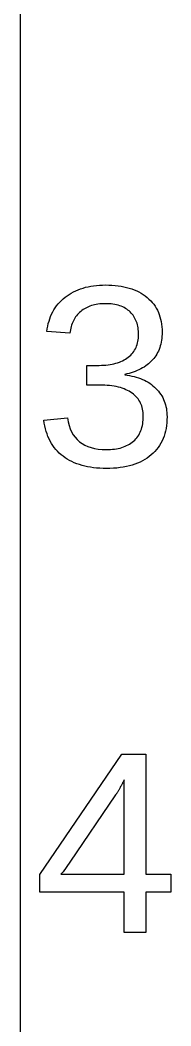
# Model space of a CAD drawing. Header units: metres. Extents: x -16 to 71, y -165 to 331.
# Drawn here: x -15 to -8.56, y -76 to -32.89 of the extents above; entities that cross this region are included whole.
import ezdxf

# ---------------------------------------------------------------- set-up
doc = ezdxf.new("R2010")
doc.units = ezdxf.units.M

msp = doc.modelspace()

# ---------------------------------------------------------------- linework, layer by layer
for p, q in [((-15, 13), (-15, -165)), ((-12.4178, -44.4088), (-12.3117, -44.3738)), ((-12.3117, -44.3738), (-12.2025, -44.343)), ((-12.2025, -44.343), (-12.0904, -44.3163)), ((-12.0904, -44.3163), (-11.9753, -44.2936)), ((-11.9753, -44.2936), (-11.8572, -44.2751)), ((-11.8572, -44.2751), (-11.7361, -44.2607)), ((-11.7361, -44.2607), (-11.612, -44.2505)), ((-11.612, -44.2505), (-11.4849, -44.2443)), ((-11.4849, -44.2443), (-11.3549, -44.2422)), ((-11.3549, -44.2422), (-11.2131, -44.2443)), ((-11.2131, -44.2443), (-11.0753, -44.2506)), ((-11.0753, -44.2506), (-10.9416, -44.261)), ((-10.9416, -44.261), (-10.8118, -44.2757)), ((-10.8118, -44.2757), (-10.6861, -44.2944)), ((-10.6861, -44.2944), (-10.5643, -44.3174)), ((-10.5643, -44.3174), (-10.4466, -44.3445)), ((-10.4466, -44.3445), (-10.3329, -44.3759)), ((-10.3329, -44.3759), (-10.2232, -44.4113)), ((-13.1588, -44.8359), (-13.0773, -44.7685)), ((-13.0773, -44.7685), (-12.992, -44.7048)), ((-12.992, -44.7048), (-12.9038, -44.6452)), ((-12.9038, -44.6452), (-12.8126, -44.5896)), ((-12.8126, -44.5896), (-12.7184, -44.5383)), ((-12.7184, -44.5383), (-12.6212, -44.491)), ((-12.6212, -44.491), (-12.521, -44.4478)), ((-12.521, -44.4478), (-12.4178, -44.4088)), ((-10.2232, -44.4113), (-10.1174, -44.451)), ((-10.1174, -44.451), (-10.0157, -44.4948)), ((-10.0157, -44.4948), (-9.91801, -44.5428)), ((-9.91801, -44.5428), (-9.82433, -44.595)), ((-9.82433, -44.595), (-9.73463, -44.6514)), ((-9.73463, -44.6514), (-9.64894, -44.7119)), ((-9.64894, -44.7119), (-9.56726, -44.7766)), ((-9.56726, -44.7766), (-9.49007, -44.8451)), ((-13.556, -45.3078), (-13.5008, -45.2211)), ((-13.5008, -45.2211), (-13.4412, -45.1376)), ((-13.4412, -45.1376), (-13.3772, -45.0574)), ((-13.3772, -45.0574), (-13.3088, -44.9803)), ((-13.3088, -44.9803), (-13.236, -44.9065)), ((-13.236, -44.9065), (-13.1588, -44.8359)), ((-12.2518, -45.2636), (-12.3064, -45.2985)), ((-12.1952, -45.2313), (-12.2518, -45.2636)), ((-12.1367, -45.2016), (-12.1952, -45.2313)), ((-12.0762, -45.1744), (-12.1367, -45.2016)), ((-12.0138, -45.1498), (-12.0762, -45.1744)), ((-11.9495, -45.1279), (-12.0138, -45.1498)), ((-11.8833, -45.1085), (-11.9495, -45.1279)), ((-11.8151, -45.0917), (-11.8833, -45.1085)), ((-11.745, -45.0775), (-11.8151, -45.0917)), ((-11.673, -45.0658), (-11.745, -45.0775)), ((-11.5991, -45.0568), (-11.673, -45.0658)), ((-11.5232, -45.0503), (-11.5991, -45.0568)), ((-11.4454, -45.0464), (-11.5232, -45.0503)), ((-11.3657, -45.0451), (-11.4454, -45.0464)), ((-11.2782, -45.0465), (-11.3657, -45.0451)), ((-11.1935, -45.0507), (-11.2782, -45.0465)), ((-11.1115, -45.0576), (-11.1935, -45.0507)), ((-11.0322, -45.0673), (-11.1115, -45.0576)), ((-10.9557, -45.0798), (-11.0322, -45.0673)), ((-10.8819, -45.0951), (-10.9557, -45.0798)), ((-10.8108, -45.1131), (-10.8819, -45.0951)), ((-10.7425, -45.134), (-10.8108, -45.1131)), ((-10.6769, -45.1576), (-10.7425, -45.134)), ((-10.614, -45.1839), (-10.6769, -45.1576)), ((-10.5539, -45.2131), (-10.614, -45.1839)), ((-10.4965, -45.245), (-10.5539, -45.2131)), ((-10.4419, -45.2797), (-10.4965, -45.245)), ((-9.49007, -44.8451), (-9.41786, -44.9168)), ((-9.41786, -44.9168), (-9.35063, -44.9918)), ((-9.35063, -44.9918), (-9.28838, -45.0701)), ((-9.28838, -45.0701), (-9.23111, -45.1517)), ((-9.23111, -45.1517), (-9.17882, -45.2365)), ((-9.17882, -45.2365), (-9.1315, -45.3247)), ((-13.7664, -45.7897), (-13.7331, -45.6869)), ((-13.7331, -45.6869), (-13.6954, -45.5873)), ((-13.6954, -45.5873), (-13.6533, -45.4909)), ((-13.6533, -45.4909), (-13.6069, -45.3978)), ((-13.6069, -45.3978), (-13.556, -45.3078)), ((-12.6621, -45.6624), (-12.695, -45.7175)), ((-12.6266, -45.6094), (-12.6621, -45.6624)), ((-12.5885, -45.5585), (-12.6266, -45.6094)), ((-12.5478, -45.5097), (-12.5885, -45.5585)), ((-12.5044, -45.463), (-12.5478, -45.5097)), ((-12.4585, -45.4185), (-12.5044, -45.463)), ((-12.41, -45.3761), (-12.4585, -45.4185)), ((-12.3592, -45.336), (-12.41, -45.3761)), ((-12.3064, -45.2985), (-12.3592, -45.336)), ((-10.3899, -45.3172), (-10.4419, -45.2797)), ((-10.3408, -45.3575), (-10.3899, -45.3172)), ((-10.2943, -45.4005), (-10.3408, -45.3575)), ((-10.2506, -45.4459), (-10.2943, -45.4005)), ((-10.2097, -45.4933), (-10.2506, -45.4459)), ((-10.1717, -45.5428), (-10.2097, -45.4933)), ((-10.1364, -45.5943), (-10.1717, -45.5428)), ((-10.104, -45.6478), (-10.1364, -45.5943)), ((-10.0744, -45.7032), (-10.104, -45.6478)), ((-9.1315, -45.3247), (-9.08917, -45.4161)), ((-9.08917, -45.4161), (-9.05182, -45.5108)), ((-9.05182, -45.5108), (-9.01945, -45.6088)), ((-9.01945, -45.6088), (-8.99207, -45.7101)), ((-13.8557, -46.2332), (-13.84, -46.1175)), ((-13.84, -46.1175), (-13.8198, -46.005)), ((-13.8198, -46.005), (-13.7953, -45.8958)), ((-13.7953, -45.8958), (-13.7664, -45.7897)), ((-12.8377, -46.0929), (-12.8523, -46.1629)), ((-12.8204, -46.0251), (-12.8377, -46.0929)), ((-12.8005, -45.9593), (-12.8204, -46.0251)), ((-12.7781, -45.8957), (-12.8005, -45.9593)), ((-12.753, -45.8342), (-12.7781, -45.8957)), ((-12.7253, -45.7748), (-12.753, -45.8342)), ((-12.695, -45.7175), (-12.7253, -45.7748)), ((-10.0477, -45.7607), (-10.0744, -45.7032)), ((-10.0237, -45.8203), (-10.0477, -45.7607)), ((-10.0025, -45.8818), (-10.0237, -45.8203)), ((-9.98424, -45.9453), (-10.0025, -45.8818)), ((-9.96873, -46.0109), (-9.98424, -45.9453)), ((-9.95604, -46.0785), (-9.96873, -46.0109)), ((-9.94618, -46.1481), (-9.95604, -46.0785)), ((-8.99207, -45.7101), (-8.96965, -45.8147)), ((-8.96965, -45.8147), (-8.95222, -45.9225)), ((-8.95222, -45.9225), (-8.93977, -46.0336)), ((-8.93977, -46.0336), (-8.93231, -46.1481)), ((-12.8738, -46.3092), (-13.8557, -46.2332)), ((-12.8644, -46.235), (-12.8738, -46.3092)), ((-12.8523, -46.1629), (-12.8644, -46.235)), ((-9.94904, -46.5914), (-9.9404, -46.5193)), ((-9.93913, -46.2197), (-9.94618, -46.1481)), ((-9.9404, -46.5193), (-9.93523, -46.4451)), ((-9.93491, -46.2933), (-9.93913, -46.2197)), ((-9.93523, -46.4451), (-9.9335, -46.3689)), ((-9.9335, -46.3689), (-9.93491, -46.2933)), ((-8.94421, -46.5308), (-8.95541, -46.6148)), ((-8.93622, -46.4446), (-8.94421, -46.5308)), ((-8.93141, -46.3562), (-8.93622, -46.4446)), ((-8.93231, -46.1481), (-8.92981, -46.2658)), ((-8.92981, -46.2658), (-8.93141, -46.3562)), ((-10.1062, -47.037), (-10.0734, -46.9796)), ((-10.0734, -46.9796), (-10.044, -46.9202)), ((-10.044, -46.9202), (-10.0181, -46.8586)), ((-10.0181, -46.8586), (-9.99568, -46.7949)), ((-9.99568, -46.7949), (-9.97667, -46.7292)), ((-9.97667, -46.7292), (-9.96114, -46.6613)), ((-9.96114, -46.6613), (-9.94904, -46.5914)), ((-9.03221, -46.9297), (-9.05942, -47.003)), ((-9.00821, -46.8542), (-9.03221, -46.9297)), ((-8.98741, -46.7765), (-9.00821, -46.8542)), ((-8.96982, -46.6968), (-8.98741, -46.7765)), ((-8.95541, -46.6148), (-8.96982, -46.6968)), ((-10.5541, -47.4561), (-10.4918, -47.4192)), ((-10.4918, -47.4192), (-10.4323, -47.3796)), ((-10.4323, -47.3796), (-10.3757, -47.3372)), ((-10.3757, -47.3372), (-10.3221, -47.2924)), ((-10.3221, -47.2924), (-10.272, -47.2455)), ((-10.272, -47.2455), (-10.2254, -47.1965)), ((-10.2254, -47.1965), (-10.1822, -47.1455)), ((-10.1822, -47.1455), (-10.1425, -47.0923)), ((-10.1425, -47.0923), (-10.1062, -47.037)), ((-9.28981, -47.3982), (-9.33942, -47.4566)), ((-9.24341, -47.3377), (-9.28981, -47.3982)), ((-9.20021, -47.275), (-9.24341, -47.3377)), ((-9.16022, -47.2102), (-9.20021, -47.275)), ((-9.12341, -47.1433), (-9.16022, -47.2102)), ((-9.08981, -47.0742), (-9.12341, -47.1433)), ((-9.05942, -47.003), (-9.08981, -47.0742)), ((-12.1523, -48.5334), (-12.1523, -47.6871)), ((-12.1523, -47.6871), (-11.6206, -47.6871)), ((-11.6206, -47.6871), (-11.5217, -47.6858)), ((-11.5217, -47.6858), (-11.4255, -47.6817)), ((-11.4255, -47.6817), (-11.3322, -47.6748)), ((-11.3322, -47.6748), (-11.2417, -47.6653)), ((-11.2417, -47.6653), (-11.1541, -47.653)), ((-11.1541, -47.653), (-11.0692, -47.6379)), ((-11.0692, -47.6379), (-10.9872, -47.6201)), ((-10.9872, -47.6201), (-10.9079, -47.5997)), ((-10.9079, -47.5997), (-10.8315, -47.5764)), ((-10.8315, -47.5764), (-10.7579, -47.5504)), ((-10.7579, -47.5504), (-10.6872, -47.5217)), ((-10.6872, -47.5217), (-10.6192, -47.4903)), ((-10.6192, -47.4903), (-10.5541, -47.4561)), ((-9.84192, -47.8411), (-9.91779, -47.8787)), ((-9.76894, -47.8011), (-9.84192, -47.8411)), ((-9.69887, -47.7588), (-9.76894, -47.8011)), ((-9.6317, -47.7142), (-9.69887, -47.7588)), ((-9.56744, -47.6673), (-9.6317, -47.7142)), ((-9.50607, -47.6181), (-9.56744, -47.6673)), ((-9.44762, -47.5665), (-9.50607, -47.6181)), ((-9.39207, -47.5127), (-9.44762, -47.5665)), ((-9.33942, -47.4566), (-9.39207, -47.5127)), ((-10.434, -48.0563), (-10.5302, -48.0778)), ((-10.5302, -48.0778), (-10.5302, -48.0994)), ((-10.5302, -48.0994), (-10.4246, -48.1125)), ((-10.3407, -48.0325), (-10.434, -48.0563)), ((-10.4246, -48.1125), (-10.3219, -48.1286)), ((-10.2503, -48.0063), (-10.3407, -48.0325)), ((-10.3219, -48.1286), (-10.2222, -48.1478)), ((-10.1628, -47.9779), (-10.2503, -48.0063)), ((-10.2222, -48.1478), (-10.1254, -48.17)), ((-10.0783, -47.9471), (-10.1628, -47.9779)), ((-10.1254, -48.17), (-10.0316, -48.1952)), ((-9.99657, -47.9141), (-10.0783, -47.9471)), ((-10.0316, -48.1952), (-9.94078, -48.2236)), ((-9.91779, -47.8787), (-9.99657, -47.9141)), ((-9.94078, -48.2236), (-9.85292, -48.2549)), ((-9.85292, -48.2549), (-9.76804, -48.2893)), ((-11.5989, -48.5334), (-12.1523, -48.5334)), ((-11.4874, -48.5348), (-11.5989, -48.5334)), ((-11.3791, -48.5389), (-11.4874, -48.5348)), ((-11.2742, -48.5457), (-11.3791, -48.5389)), ((-11.1726, -48.5553), (-11.2742, -48.5457)), ((-11.0743, -48.5676), (-11.1726, -48.5553)), ((-10.9793, -48.5827), (-11.0743, -48.5676)), ((-10.8877, -48.6004), (-10.9793, -48.5827)), ((-10.7994, -48.6209), (-10.8877, -48.6004)), ((-10.7144, -48.6442), (-10.7994, -48.6209)), ((-10.6328, -48.6701), (-10.7144, -48.6442)), ((-10.5545, -48.6988), (-10.6328, -48.6701)), ((-10.4795, -48.7303), (-10.5545, -48.6988)), ((-9.76804, -48.2893), (-9.68611, -48.3268)), ((-9.68611, -48.3268), (-9.60716, -48.3673)), ((-9.60716, -48.3673), (-9.53117, -48.4109)), ((-9.53117, -48.4109), (-9.45815, -48.4575)), ((-9.45815, -48.4575), (-9.38809, -48.5072)), ((-9.38809, -48.5072), (-9.32101, -48.5599)), ((-9.32101, -48.5599), (-9.25688, -48.6157)), ((-9.25688, -48.6157), (-9.19574, -48.6745)), ((-9.19574, -48.6745), (-9.13792, -48.7358)), ((-10.4079, -48.7645), (-10.4795, -48.7303)), ((-10.3395, -48.8014), (-10.4079, -48.7645)), ((-10.2745, -48.841), (-10.3395, -48.8014)), ((-10.2129, -48.8834), (-10.2745, -48.841)), ((-10.1547, -48.9282), (-10.2129, -48.8834)), ((-10.1003, -48.9751), (-10.1547, -48.9282)), ((-10.0497, -49.0242), (-10.1003, -48.9751)), ((-10.0028, -49.0755), (-10.0497, -49.0242)), ((-9.95969, -49.1288), (-10.0028, -49.0755)), ((-9.9203, -49.1843), (-9.95969, -49.1288)), ((-9.13792, -48.7358), (-9.08383, -48.7991)), ((-9.08383, -48.7991), (-9.03348, -48.8643)), ((-9.03348, -48.8643), (-8.98686, -48.9315)), ((-8.98686, -48.9315), (-8.94395, -49.0006)), ((-8.94395, -49.0006), (-8.9048, -49.0717)), ((-8.9048, -49.0717), (-8.86935, -49.1447)), ((-8.86935, -49.1447), (-8.83766, -49.2197)), ((-9.88467, -49.242), (-9.9203, -49.1843)), ((-9.8528, -49.3018), (-9.88467, -49.242)), ((-9.82466, -49.3637), (-9.8528, -49.3018)), ((-9.80029, -49.4278), (-9.82466, -49.3637)), ((-9.77966, -49.494), (-9.80029, -49.4278)), ((-9.76279, -49.5623), (-9.77966, -49.494)), ((-9.74965, -49.6328), (-9.76279, -49.5623)), ((-8.83766, -49.2197), (-8.80968, -49.2966)), ((-8.80968, -49.2966), (-8.78543, -49.3755)), ((-8.78543, -49.3755), (-8.76492, -49.4563)), ((-8.76492, -49.4563), (-8.74814, -49.5391)), ((-8.74814, -49.5391), (-8.73508, -49.6238)), ((-13.986, -50.0362), (-12.9769, -49.9439)), ((-12.9769, -49.9439), (-12.9475, -50.1082)), ((-9.74028, -49.7054), (-9.74965, -49.6328)), ((-9.73465, -49.7802), (-9.74028, -49.7054)), ((-9.73935, -50.0306), (-9.73442, -49.9453)), ((-9.73277, -49.8571), (-9.73465, -49.7802)), ((-9.73442, -49.9453), (-9.73277, -49.8571)), ((-8.73508, -49.6238), (-8.72575, -49.7105)), ((-8.72575, -49.7105), (-8.72015, -49.7991)), ((-8.71829, -49.8897), (-8.72092, -50.0201)), ((-8.72015, -49.7991), (-8.71829, -49.8897)), ((-13.9675, -50.1624), (-13.986, -50.0362)), ((-13.9446, -50.2847), (-13.9675, -50.1624)), ((-13.9174, -50.403), (-13.9446, -50.2847)), ((-13.8858, -50.5174), (-13.9174, -50.403)), ((-12.9475, -50.1082), (-12.9081, -50.2618)), ((-12.9081, -50.2618), (-12.8588, -50.4048)), ((-12.8588, -50.4048), (-12.7995, -50.5373)), ((-9.83789, -50.4851), (-9.81326, -50.4162)), ((-9.81326, -50.4162), (-9.7919, -50.3446)), ((-9.7919, -50.3446), (-9.77383, -50.2702)), ((-9.77383, -50.2702), (-9.75905, -50.1931)), ((-9.75905, -50.1931), (-9.74756, -50.1133)), ((-9.74756, -50.1133), (-9.73935, -50.0306)), ((-8.76035, -50.3888), (-8.784, -50.5042)), ((-8.74194, -50.2696), (-8.76035, -50.3888)), ((-8.72881, -50.1467), (-8.74194, -50.2696)), ((-8.72092, -50.0201), (-8.72881, -50.1467)), ((-13.8497, -50.628), (-13.8858, -50.5174)), ((-13.8093, -50.7346), (-13.8497, -50.628)), ((-13.7646, -50.8372), (-13.8093, -50.7346)), ((-13.7154, -50.936), (-13.7646, -50.8372)), ((-12.7995, -50.5373), (-12.7303, -50.6591)), ((-12.7303, -50.6591), (-12.6511, -50.7704)), ((-12.6511, -50.7704), (-12.562, -50.871)), ((-10.1023, -50.8899), (-10.0547, -50.8403)), ((-10.0547, -50.8403), (-10.0104, -50.788)), ((-10.0104, -50.788), (-9.9693, -50.7329)), ((-9.9693, -50.7329), (-9.93152, -50.6751)), ((-9.93152, -50.6751), (-9.89702, -50.6145)), ((-9.89702, -50.6145), (-9.86581, -50.5512)), ((-9.86581, -50.5512), (-9.83789, -50.4851)), ((-8.88647, -50.8282), (-8.93115, -50.9287)), ((-8.84706, -50.7239), (-8.88647, -50.8282)), ((-8.8129, -50.6159), (-8.84706, -50.7239)), ((-8.784, -50.5042), (-8.8129, -50.6159)), ((-13.6618, -51.0309), (-13.7154, -50.936)), ((-13.6039, -51.1218), (-13.6618, -51.0309)), ((-13.5415, -51.2088), (-13.6039, -51.1218)), ((-13.4748, -51.2919), (-13.5415, -51.2088)), ((-13.4037, -51.371), (-13.4748, -51.2919)), ((-12.562, -50.871), (-12.4629, -50.9611)), ((-12.4629, -50.9611), (-12.3538, -51.0406)), ((-12.3538, -51.0406), (-12.2348, -51.1095)), ((-12.2348, -51.1095), (-12.1058, -51.1677)), ((-12.1058, -51.1677), (-11.9668, -51.2154)), ((-11.9668, -51.2154), (-11.8179, -51.2525)), ((-11.8179, -51.2525), (-11.659, -51.279)), ((-11.659, -51.279), (-11.4902, -51.2949)), ((-11.4902, -51.2949), (-11.3114, -51.3002)), ((-11.3114, -51.3002), (-11.2204, -51.2988)), ((-11.2204, -51.2988), (-11.1319, -51.2945)), ((-11.1319, -51.2945), (-11.0459, -51.2874)), ((-11.0459, -51.2874), (-10.9624, -51.2775)), ((-10.9624, -51.2775), (-10.8813, -51.2647)), ((-10.8813, -51.2647), (-10.8027, -51.2491)), ((-10.8027, -51.2491), (-10.7266, -51.2306)), ((-10.7266, -51.2306), (-10.653, -51.2093)), ((-10.653, -51.2093), (-10.5818, -51.1852)), ((-10.5818, -51.1852), (-10.5132, -51.1582)), ((-10.5132, -51.1582), (-10.447, -51.1284)), ((-10.447, -51.1284), (-10.3833, -51.0957)), ((-10.3833, -51.0957), (-10.3221, -51.0602)), ((-10.3221, -51.0602), (-10.2633, -51.0219)), ((-10.2633, -51.0219), (-10.207, -50.9807)), ((-10.207, -50.9807), (-10.1533, -50.9367)), ((-10.1533, -50.9367), (-10.1023, -50.8899)), ((-9.1624, -51.2935), (-9.23335, -51.3754)), ((-9.09669, -51.2079), (-9.1624, -51.2935)), ((-9.03625, -51.1186), (-9.09669, -51.2079)), ((-8.98108, -51.0255), (-9.03625, -51.1186)), ((-8.93115, -50.9287), (-8.98108, -51.0255)), ((-13.3282, -51.4462), (-13.4037, -51.371)), ((-13.2483, -51.5176), (-13.3282, -51.4462)), ((-13.1641, -51.585), (-13.2483, -51.5176)), ((-13.0758, -51.6484), (-13.1641, -51.585)), ((-12.9838, -51.7077), (-13.0758, -51.6484)), ((-12.8882, -51.7629), (-12.9838, -51.7077)), ((-9.66347, -51.7253), (-9.76328, -51.782)), ((-9.56816, -51.6641), (-9.66347, -51.7253)), ((-9.47734, -51.5983), (-9.56816, -51.6641)), ((-9.39102, -51.528), (-9.47734, -51.5983)), ((-9.30956, -51.4536), (-9.39102, -51.528)), ((-9.23335, -51.3754), (-9.30956, -51.4536)), ((-12.7889, -51.814), (-12.8882, -51.7629)), ((-12.6859, -51.861), (-12.7889, -51.814)), ((-12.5793, -51.904), (-12.6859, -51.861)), ((-12.469, -51.9428), (-12.5793, -51.904)), ((-12.3551, -51.9776), (-12.469, -51.9428)), ((-12.2374, -52.0083), (-12.3551, -51.9776)), ((-12.1161, -52.0349), (-12.2374, -52.0083)), ((-11.9912, -52.0573), (-12.1161, -52.0349)), ((-11.8626, -52.0758), (-11.9912, -52.0573)), ((-11.7303, -52.0901), (-11.8626, -52.0758)), ((-11.5943, -52.1003), (-11.7303, -52.0901)), ((-11.4547, -52.1064), (-11.5943, -52.1003)), ((-11.3114, -52.1085), (-11.4547, -52.1064)), ((-11.1577, -52.1062), (-11.3114, -52.1085)), ((-11.0085, -52.0994), (-11.1577, -52.1062)), ((-10.8637, -52.0881), (-11.0085, -52.0994)), ((-10.7235, -52.0722), (-10.8637, -52.0881)), ((-10.5877, -52.0518), (-10.7235, -52.0722)), ((-10.4565, -52.0268), (-10.5877, -52.0518)), ((-10.3297, -51.9974), (-10.4565, -52.0268)), ((-10.2074, -51.9634), (-10.3297, -51.9974)), ((-10.0897, -51.9248), (-10.2074, -51.9634)), ((-9.97638, -51.8817), (-10.0897, -51.9248)), ((-9.86758, -51.8341), (-9.97638, -51.8817)), ((-9.76328, -51.782), (-9.86758, -51.8341)), ((-14.1541, -69.5099), (-10.655, -64.3562)), ((-10.655, -64.3562), (-9.62965, -64.3562)), ((-9.62965, -64.3562), (-9.62965, -69.4991)), ((-10.5784, -65.5131), (-10.5863, -65.5285)), ((-10.5714, -65.4995), (-10.5784, -65.5131)), ((-10.5655, -65.4876), (-10.5714, -65.4995)), ((-10.5605, -65.4775), (-10.5655, -65.4876)), ((-10.5567, -65.4691), (-10.5605, -65.4775)), ((-10.5538, -65.4624), (-10.5567, -65.4691)), ((-10.5519, -65.4574), (-10.5538, -65.4624)), ((-10.5519, -69.4991), (-10.5519, -65.4574)), ((-10.8137, -65.939), (-10.8272, -65.962)), ((-10.7997, -65.9148), (-10.8137, -65.939)), ((-10.7851, -65.8895), (-10.7997, -65.9148)), ((-10.7699, -65.863), (-10.7851, -65.8895)), ((-10.7542, -65.8352), (-10.7699, -65.863)), ((-10.738, -65.8063), (-10.7542, -65.8352)), ((-10.7212, -65.7762), (-10.738, -65.8063)), ((-10.7038, -65.745), (-10.7212, -65.7762)), ((-10.6867, -65.714), (-10.7038, -65.745)), ((-10.6706, -65.6847), (-10.6867, -65.714)), ((-10.6555, -65.6572), (-10.6706, -65.6847)), ((-10.6414, -65.6314), (-10.6555, -65.6572)), ((-10.6284, -65.6073), (-10.6414, -65.6314)), ((-10.6163, -65.585), (-10.6284, -65.6073)), ((-10.6053, -65.5645), (-10.6163, -65.585)), ((-10.5953, -65.5456), (-10.6053, -65.5645)), ((-10.5863, -65.5285), (-10.5953, -65.5456)), ((-10.9154, -66.103), (-12.8738, -68.9891)), ((-10.9063, -66.0896), (-10.9154, -66.103)), ((-10.8967, -66.0749), (-10.9063, -66.0896)), ((-10.8865, -66.059), (-10.8967, -66.0749)), ((-10.8757, -66.042), (-10.8865, -66.059)), ((-10.8644, -66.0238), (-10.8757, -66.042)), ((-10.8526, -66.0043), (-10.8644, -66.0238)), ((-10.8402, -65.9837), (-10.8526, -66.0043)), ((-10.8272, -65.962), (-10.8402, -65.9837)), ((-13.1668, -69.3906), (-13.2536, -69.4991)), ((-12.8738, -68.9891), (-13.1668, -69.3906)), ((-14.1541, -70.2695), (-14.1541, -69.5099)), ((-13.2536, -69.4991), (-10.5519, -69.4991)), ((-9.62965, -69.4991), (-8.5555, -69.4991)), ((-8.5555, -69.4991), (-8.5555, -70.2695)), ((-10.5519, -70.2695), (-14.1541, -70.2695)), ((-10.5519, -72), (-10.5519, -70.2695)), ((-8.5555, -70.2695), (-9.62965, -70.2695)), ((-9.62965, -70.2695), (-9.62965, -72)), ((-9.62965, -72), (-10.5519, -72))]:
    msp.add_line(p, q)

doc.saveas('drawing.dxf')
